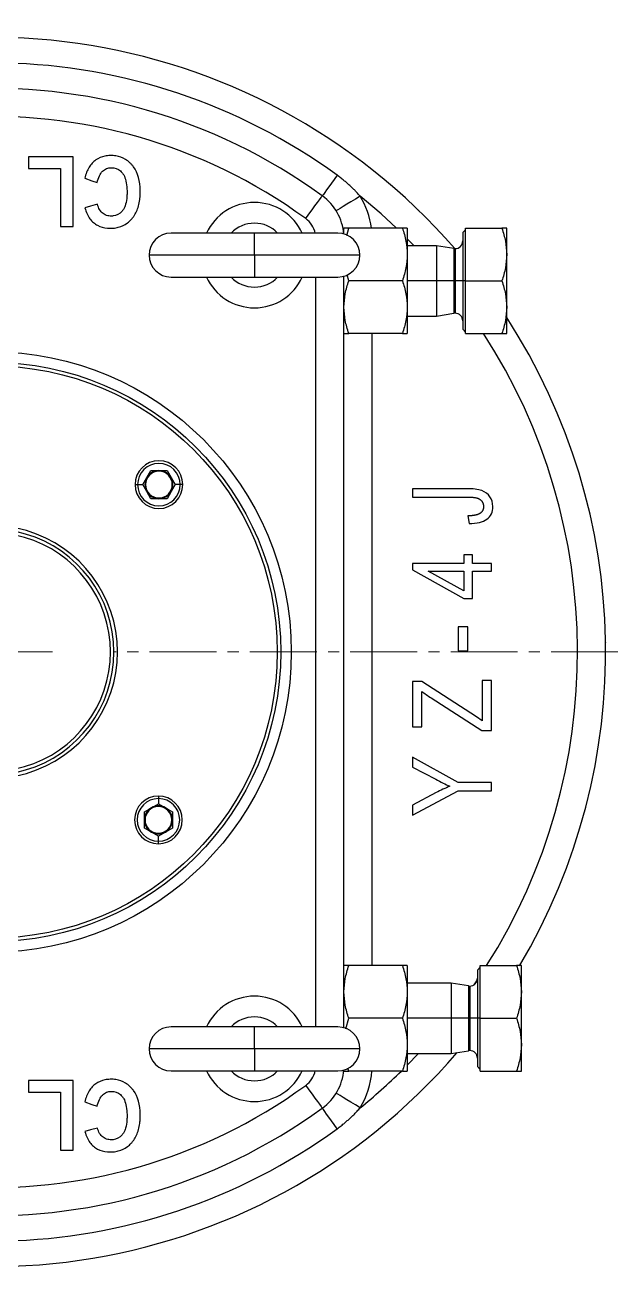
# Model space of a CAD drawing. Header units: millimetres. Extents: x 1465 to 4510, y 540 to 2694.
# Drawn here: x 3776.7 to 3945.5, y 1623.4 to 1980.4 of the extents above; entities that cross this region are included whole.
import ezdxf

# ---------------------------------------------------------------- set-up
doc = ezdxf.new("R2010")
doc.units = ezdxf.units.MM
doc.linetypes.add('CENTER2', pattern=[28.575, 19.05, -3.175, 3.175, -3.175])
doc.linetypes.add('点画线', pattern=[18, 12, -2, 2, -2])
doc.layers.add('中心线层', color=1, linetype='点画线', lineweight=18)

# ---------------------------------------------------------------- blocks, each defined once
blk = doc.blocks.new('*U52')
at = {"layer": '中心线层', "color": 0, "linetype": 'CENTER2', "transparency": 16777216}
for p, q in [((0, 35), (0, 178.5)), ((-178.5, 0), (-35, 0)), ((35, 0), (178.5, 0)), ((0, -178.5), (0, -35))]:
    blk.add_line(p, q, dxfattribs=at)
at = {"layer": '中心线层', "color": 0, "linetype": 'Continuous', "transparency": 16777216}
for p, q in [((0, -17.5), (0, 17.5)), ((-17.5, 0), (17.5, 0))]:
    blk.add_line(p, q, dxfattribs=at)

msp = doc.modelspace()

# ---------------------------------------------------------------- linework, layer by layer
at = {"color": 7, "linetype": 'Continuous', "lineweight": 25}
for p, q in [((3790.403, 1942.932), (3777.612, 1942.932)), ((3777.612, 1942.932), (3777.612, 1939.56)), ((3790.403, 1923.096), (3790.403, 1942.932)), ((3777.612, 1939.56), (3786.734, 1939.56)), ((3786.734, 1939.56), (3786.734, 1923.096)), ((3888.826, 1927.632), (3888.741, 1927.632)), ((3888.935, 1927.444), (3888.826, 1927.632)), ((3786.734, 1923.096), (3790.403, 1923.096)), ((3841.981, 1921.18), (3818.231, 1921.18)), ((3865.731, 1921.18), (3841.981, 1921.18)), ((3867.485, 1920.929), (3867.485, 1922.631)), ((3868.274, 1920.544), (3868.825, 1922.631)), ((3884.145, 1922.631), (3868.825, 1922.631)), ((3885.485, 1922.631), (3885.485, 1915.131)), ((3902.108, 1922.139), (3901.308, 1921.339)), ((3901.308, 1921.339), (3901.308, 1907.589)), ((3902.108, 1922.589), (3912.468, 1922.589)), ((3902.108, 1907.589), (3902.108, 1922.589)), ((3913.808, 1915.089), (3913.808, 1922.589)), ((3893.808, 1917.589), (3885.485, 1917.589)), ((3898.764, 1916.804), (3893.808, 1917.589)), ((3893.808, 1917.589), (3893.808, 1907.589)), ((3885.485, 1915.131), (3885.485, 1900.131)), ((3913.808, 1900.089), (3913.808, 1915.089)), ((3818.231, 1908.68), (3841.981, 1908.68)), ((3841.981, 1908.68), (3865.731, 1908.68)), ((3867.485, 1694.933), (3867.485, 1908.931)), ((3868.825, 1907.631), (3868.38, 1909.319)), ((3884.145, 1907.631), (3868.825, 1907.631)), ((3893.808, 1907.589), (3893.808, 1897.589)), ((3898.764, 1907.589), (3893.808, 1907.589)), ((3898.764, 1907.589), (3899.108, 1907.589)), ((3901.308, 1907.589), (3899.108, 1907.589)), ((3902.108, 1907.589), (3901.308, 1907.589)), ((3901.308, 1907.589), (3901.308, 1893.839)), ((3902.108, 1907.589), (3912.468, 1907.589)), ((3902.108, 1892.589), (3902.108, 1907.589)), ((3885.485, 1900.131), (3885.485, 1892.631)), ((3913.808, 1892.589), (3913.808, 1900.089)), ((3885.485, 1897.589), (3893.808, 1897.589)), ((3893.808, 1897.589), (3898.764, 1898.374)), ((3884.145, 1892.631), (3868.825, 1892.631)), ((3901.308, 1893.839), (3902.108, 1893.039)), ((3902.108, 1892.589), (3912.468, 1892.589)), ((3811.326, 1851.587), (3812.48, 1853.587)), ((3812.48, 1853.587), (3814.79, 1853.587)), ((3814.79, 1853.587), (3817.099, 1853.587)), ((3817.099, 1853.587), (3818.254, 1851.587)), ((3808.731, 1849.587), (3810.171, 1849.587)), ((3810.171, 1849.587), (3811.326, 1851.587)), ((3811.326, 1847.587), (3810.171, 1849.587)), ((3818.254, 1851.587), (3819.408, 1849.587)), ((3819.408, 1849.587), (3818.254, 1847.587)), ((3820.849, 1849.587), (3819.408, 1849.587)), ((3812.48, 1845.587), (3811.326, 1847.587)), ((3818.254, 1847.587), (3817.099, 1845.587)), ((3886.985, 1848.424), (3886.985, 1846.042)), ((3902.318, 1848.424), (3886.985, 1848.424)), ((3886.985, 1846.042), (3902.486, 1846.042)), ((3814.79, 1845.587), (3812.48, 1845.587)), ((3817.099, 1845.587), (3814.79, 1845.587)), ((3902.732, 1840.676), (3903.1, 1838.527)), ((3901.566, 1829.601), (3901.566, 1827.17)), ((3904.098, 1829.601), (3901.566, 1829.601)), ((3904.098, 1827.17), (3904.098, 1829.601)), ((3901.566, 1827.17), (3886.985, 1827.17)), ((3886.985, 1827.17), (3886.985, 1825.365)), ((3886.985, 1825.365), (3901.566, 1817.151)), ((3891.421, 1824.96), (3901.566, 1824.96)), ((3901.566, 1819.324), (3891.421, 1824.96)), ((3901.566, 1824.96), (3901.566, 1819.324)), ((3909.485, 1827.17), (3904.098, 1827.17)), ((3904.098, 1824.96), (3909.485, 1824.96)), ((3904.098, 1817.151), (3904.098, 1824.96)), ((3909.485, 1824.96), (3909.485, 1827.17)), ((3901.566, 1817.151), (3904.098, 1817.151)), ((3902.732, 1809.059), (3899.954, 1809.059)), ((3899.954, 1809.059), (3899.954, 1802.27)), ((3902.732, 1802.27), (3902.732, 1809.059)), ((3942.023, 1804.661), (3941.963, 1804.721)), ((3941.967, 1804.451), (3942.023, 1804.661)), ((3899.954, 1802.27), (3902.732, 1802.27)), ((3886.985, 1793.564), (3886.985, 1780.672)), ((3889.64, 1793.564), (3886.985, 1793.564)), ((3905.249, 1783.459), (3889.64, 1793.564)), ((3906.83, 1793.859), (3906.83, 1782.366)), ((3909.485, 1793.859), (3906.83, 1793.859)), ((3909.485, 1779.628), (3909.485, 1793.859)), ((3889.64, 1780.672), (3889.64, 1790.716)), ((3892.311, 1788.849), (3906.722, 1779.628)), ((3906.83, 1782.366), (3905.249, 1783.459)), ((3886.985, 1780.672), (3889.64, 1780.672)), ((3906.722, 1779.628), (3909.485, 1779.628)), ((3899.954, 1764.759), (3886.985, 1771.942)), ((3886.985, 1771.942), (3886.985, 1769.167)), ((3886.985, 1769.167), (3893.6, 1765.68)), ((3909.485, 1764.759), (3899.954, 1764.759)), ((3909.485, 1762.377), (3909.485, 1764.759)), ((3814.64, 1760.186), (3814.64, 1758.746)), ((3886.985, 1755.44), (3899.954, 1762.377)), ((3893.769, 1761.886), (3886.985, 1758.338)), ((3899.954, 1762.377), (3909.485, 1762.377)), ((3810.64, 1756.437), (3812.64, 1757.591)), ((3812.64, 1757.591), (3814.64, 1758.746)), ((3814.64, 1758.746), (3816.64, 1757.591)), ((3816.64, 1757.591), (3818.64, 1756.437)), ((3886.985, 1758.338), (3886.985, 1755.44)), ((3810.64, 1754.127), (3810.64, 1756.437)), ((3810.64, 1751.818), (3810.64, 1754.127)), ((3818.64, 1756.437), (3818.64, 1754.127)), ((3818.64, 1754.127), (3818.64, 1751.818)), ((3812.64, 1750.663), (3810.64, 1751.818)), ((3814.64, 1749.508), (3812.64, 1750.663)), ((3816.64, 1750.663), (3814.64, 1749.508)), ((3814.64, 1748.068), (3814.64, 1749.508)), ((3818.64, 1751.818), (3816.64, 1750.663)), ((3884.145, 1712.631), (3868.825, 1712.631)), ((3885.485, 1712.631), (3885.485, 1705.131)), ((3906.285, 1712.181), (3905.485, 1711.381)), ((3905.485, 1711.381), (3905.485, 1697.631)), ((3906.285, 1712.631), (3916.645, 1712.631)), ((3906.285, 1697.631), (3906.285, 1712.631)), ((3917.985, 1705.131), (3917.985, 1712.631)), ((3897.985, 1707.631), (3885.485, 1707.631)), ((3902.941, 1706.846), (3897.985, 1707.631)), ((3897.985, 1707.631), (3897.985, 1697.631)), ((3885.485, 1705.131), (3885.485, 1690.131)), ((3917.985, 1690.131), (3917.985, 1705.131)), ((3868.047, 1694.684), (3868.825, 1697.631)), ((3884.145, 1697.631), (3868.825, 1697.631)), ((3897.985, 1697.631), (3897.985, 1687.631)), ((3902.941, 1697.631), (3897.985, 1697.631)), ((3902.941, 1697.631), (3903.285, 1697.631)), ((3905.485, 1697.631), (3903.285, 1697.631)), ((3906.285, 1697.631), (3905.485, 1697.631)), ((3905.485, 1697.631), (3905.485, 1683.881)), ((3906.285, 1697.631), (3916.645, 1697.631)), ((3906.285, 1682.631), (3906.285, 1697.631)), ((3841.981, 1695.184), (3818.231, 1695.184)), ((3865.731, 1695.184), (3841.981, 1695.184)), ((3885.485, 1690.131), (3885.485, 1682.631)), ((3917.985, 1682.631), (3917.985, 1690.131)), ((3885.485, 1687.631), (3897.985, 1687.631)), ((3897.985, 1687.631), (3902.941, 1688.416)), ((3818.231, 1682.684), (3841.981, 1682.684)), ((3841.981, 1682.684), (3865.731, 1682.684)), ((3867.485, 1682.631), (3867.485, 1682.935)), ((3868.825, 1682.631), (3868.602, 1683.476)), ((3884.145, 1682.631), (3868.825, 1682.631)), ((3905.485, 1683.881), (3906.285, 1683.081)), ((3906.285, 1682.631), (3916.645, 1682.631)), ((3777.612, 1679.932), (3777.612, 1676.56)), ((3790.403, 1679.932), (3777.612, 1679.932)), ((3790.403, 1660.096), (3790.403, 1679.932)), ((3892.497, 1679.982), (3892.685, 1680.091)), ((3892.685, 1680.091), (3892.685, 1680.176)), ((3777.612, 1676.56), (3786.734, 1676.56)), ((3786.734, 1676.56), (3786.734, 1660.096)), ((3786.734, 1660.096), (3790.403, 1660.096))]:
    msp.add_line(p, q, dxfattribs=at)
at = {"color": 8, "linetype": 'Continuous', "lineweight": 25}
for p, q in [((3841.981, 1914.93), (3841.981, 1921.18)), ((3887.452, 1917.589), (3885.485, 1919.604)), ((3841.981, 1914.93), (3811.981, 1914.93)), ((3841.981, 1914.93), (3841.981, 1908.68)), ((3871.981, 1914.93), (3841.981, 1914.93)), ((3898.764, 1916.804), (3898.764, 1907.589)), ((3899.108, 1916.777), (3899.108, 1907.589)), ((3859.485, 1695.184), (3859.485, 1908.68)), ((3893.808, 1907.589), (3885.485, 1907.589)), ((3898.764, 1907.589), (3898.764, 1898.374)), ((3899.108, 1907.589), (3899.108, 1898.401)), ((3875.485, 1712.631), (3875.485, 1892.631)), ((3807.99, 1849.587), (3808.731, 1849.587)), ((3821.59, 1849.587), (3820.849, 1849.587)), ((3814.64, 1760.927), (3814.64, 1760.186)), ((3814.64, 1747.327), (3814.64, 1748.068)), ((3902.941, 1706.846), (3902.941, 1697.631)), ((3903.285, 1706.819), (3903.285, 1697.631)), ((3904.511, 1707.192), (3905.485, 1708.622)), ((3897.985, 1697.631), (3885.485, 1697.631)), ((3902.941, 1697.631), (3902.941, 1688.416)), ((3903.285, 1697.631), (3903.285, 1688.443)), ((3841.981, 1688.934), (3841.981, 1695.184)), ((3841.981, 1688.934), (3811.981, 1688.934)), ((3841.981, 1688.934), (3841.981, 1682.684)), ((3871.981, 1688.934), (3841.981, 1688.934)), ((3885.485, 1684.26), (3888.74, 1687.631))]:
    msp.add_line(p, q, dxfattribs=at)
at = {"color": 7, "linetype": 'Continuous', "lineweight": 25, "flags": 128}
for points in [[(3793.653, 1936.818), (3795.648, 1936.124), (3797.215, 1935.58)], [(3865.56, 1937.664), (3864.708, 1936.491), (3863.9, 1935.379), (3863.164, 1934.365), (3862.524, 1933.484), (3862.002, 1932.765), (3861.616, 1932.234), (3861.379, 1931.907), (3861.299, 1931.797)], [(3856.598, 1925.324), (3857.516, 1926.587), (3858.397, 1927.801), (3859.21, 1928.921), (3859.923, 1929.901), (3860.507, 1930.706), (3860.942, 1931.305), (3861.209, 1931.673), (3861.299, 1931.797)], [(3872.064, 1931.729), (3870.736, 1930.91), (3869.458, 1930.123), (3868.281, 1929.397), (3867.249, 1928.761), (3866.402, 1928.239), (3865.772, 1927.851), (3865.385, 1927.612), (3865.254, 1927.531)], [(3797.336, 1929.399), (3795.302, 1928.863), (3793.704, 1928.442)], [(3856.598, 1678.54), (3857.516, 1677.277), (3858.397, 1676.062), (3859.21, 1674.943), (3859.923, 1673.962), (3860.507, 1673.157), (3860.942, 1672.559), (3861.209, 1672.191), (3861.299, 1672.066)], [(3872.064, 1672.134), (3870.736, 1672.953), (3869.458, 1673.741), (3868.281, 1674.467), (3867.249, 1675.103), (3866.402, 1675.625), (3865.772, 1676.013), (3865.385, 1676.252), (3865.254, 1676.332)], [(3793.653, 1673.818), (3795.648, 1673.124), (3797.215, 1672.58)], [(3865.56, 1666.2), (3864.708, 1667.373), (3863.9, 1668.485), (3863.164, 1669.499), (3862.524, 1670.38), (3862.002, 1671.099), (3861.616, 1671.63), (3861.379, 1671.956), (3861.299, 1672.066)], [(3797.336, 1666.399), (3795.302, 1665.863), (3793.704, 1665.442)]]:
    msp.add_lwpolyline(points, dxfattribs=at)
at = {"color": 8, "linetype": 'Continuous', "lineweight": 25, "flags": 128}
msp.add_lwpolyline([(3882.401, 1922.631), (3878.028, 1926.665), (3872.064, 1931.729)], dxfattribs=at)
at = {"color": 7, "linetype": 'Continuous', "lineweight": 25}
for radius in [85.5, 82.5, 81.5]:
    msp.add_circle((3766.985, 1801.932), radius, dxfattribs=at)
for centre, radius, start, end in [((3766.985, 1801.932), 175, 41.01589, 122.76312), ((3766.985, 1801.932), 167.75, 54.01107, 123.33021), ((3766.985, 1801.932), 160.5, 54.01107, 132.90375), ((3766.985, 1801.932), 152.5, 54.01107, 133.11609), ((3852.485, 1919.66), 15, 4.91059, 54.01107), ((3841.981, 1914.93), 15, 24.62432, 155.37568), ((3818.231, 1914.93), 6.25, 90, 180), ((3841.981, 1914.93), 9.1, 43.37837, 136.62163), ((3865.731, 1914.93), 6.25, 0, 90), ((3899.108, 1918.977), 2.2, 270, 0), ((3818.231, 1914.93), 6.25, 180, 270), ((3865.731, 1914.93), 6.25, 270, 0), ((3899.108, 1918.977), 2.2, 261.00157, 270), ((3841.981, 1914.93), 15, 204.62432, 335.37568), ((3841.981, 1914.93), 9.1, 223.37837, 316.62163), ((3899.108, 1896.201), 2.2, 90, 98.99843), ((3899.108, 1896.201), 2.2, 0, 90), ((3766.985, 1801.932), 175, 329.30985, 32.96664), ((3814.79, 1849.587), 6.8, 0, 180), ((3814.79, 1849.587), 6.059, 0, 180), ((3814.79, 1849.587), 3.8, 90, 270), ((3814.79, 1849.587), 4, 90, 150), ((3814.79, 1849.587), 4, 30, 90), ((3814.79, 1849.587), 3.8, 270, 90), ((3814.79, 1849.587), 6.8, 180, 0), ((3814.79, 1849.587), 6.059, 180, 0), ((3814.79, 1849.587), 4, 150, 210), ((3814.79, 1849.587), 4, 330, 30), ((3814.79, 1849.587), 4, 210, 270), ((3814.79, 1849.587), 4, 270, 330), ((3766.985, 1801.932), 36, 212.64659, 147.35341), ((3766.985, 1801.932), 35, 212.64659, 147.35341), ((3766.985, 1801.932), 34, 212.64659, 147.35341), ((3814.64, 1754.127), 6.8, 90, 270), ((3814.64, 1754.127), 6.059, 90, 270), ((3814.64, 1754.127), 6.8, 0, 90), ((3814.64, 1754.127), 6.059, 270, 90), ((3814.64, 1754.127), 4, 120, 180), ((3814.64, 1754.127), 3.8, 0, 180), ((3814.64, 1754.127), 4, 60, 120), ((3814.64, 1754.127), 4, 0, 60), ((3814.64, 1754.127), 4, 180, 240), ((3814.64, 1754.127), 3.8, 180, 0), ((3814.64, 1754.127), 6.8, 270, 0), ((3814.64, 1754.127), 4, 300, 0), ((3814.64, 1754.127), 4, 240, 300), ((3903.285, 1709.019), 2.2, 261.00157, 270), ((3903.285, 1709.019), 2.2, 270, 0), ((3841.981, 1688.934), 15, 24.62432, 155.37568), ((3841.981, 1688.934), 9.1, 43.37837, 136.62163), ((3818.231, 1688.934), 6.25, 90, 180), ((3865.731, 1688.934), 6.25, 0, 90), ((3766.985, 1801.932), 152.5, 226.88391, 305.98893), ((3818.231, 1688.934), 6.25, 180, 270), ((3865.731, 1688.934), 6.25, 270, 0), ((3766.985, 1801.932), 175, 237.2369, 319.34054), ((3903.285, 1686.243), 2.2, 90, 98.99843), ((3903.285, 1686.243), 2.2, 0, 90), ((3766.985, 1801.932), 160.5, 227.09662, 305.98893), ((3841.981, 1688.934), 15, 204.62432, 335.37568), ((3841.981, 1688.934), 9.1, 223.37837, 316.62163), ((3852.485, 1684.203), 15, 305.98893, 355.08941), ((3766.985, 1801.932), 167.75, 236.66976, 305.98893)]:
    msp.add_arc(centre, radius, start, end, dxfattribs=at)
at = {"color": 8, "linetype": 'Continuous', "lineweight": 25}
for centre, radius, start, end in [((3852.485, 1919.66), 23, 7.42035, 31.65073), ((3852.485, 1919.66), 7, 12.53494, 54.01107), ((3766.985, 1801.932), 167, 327.67391, 32.87843), ((3852.485, 1684.203), 7, 305.98893, 347.46506), ((3852.485, 1684.203), 23, 328.34928, 356.07941), ((3766.985, 1801.932), 167, 308.99229, 314.40777)]:
    msp.add_arc(centre, radius, start, end, dxfattribs=at)
at = {"color": 7, "linetype": 'Continuous', "lineweight": 25}
for points, knots in [([(3793.704, 1928.442), (3794.044, 1927.128), (3794.523, 1926.068), (3795.448, 1924.85), (3795.792, 1924.509), (3796.524, 1923.901), (3797.698, 1923.118), (3799.33, 1922.653), (3800.65, 1922.591), (3801.19, 1922.588), (3801.458, 1922.597), (3802.24, 1922.654), (3803.737, 1922.895), (3805.463, 1923.717), (3806.558, 1924.708), (3807.073, 1925.266), (3807.239, 1925.463), (3807.553, 1925.873), (3808.293, 1926.939), (3809.021, 1928.727), (3809.376, 1930.867), (3809.461, 1932.025), (3809.478, 1932.541), (3809.485, 1932.888), (3809.486, 1933.065), (3809.465, 1936.055), (3808.819, 1938.332), (3807.382, 1940.285), (3807.211, 1940.494), (3806.856, 1940.891), (3806.307, 1941.453), (3804.911, 1942.524), (3803.287, 1943.113), (3801.99, 1943.245), (3801.461, 1943.275), (3801.186, 1943.278), (3800.385, 1943.256), (3798.861, 1943.088), (3797.574, 1942.547), (3796.448, 1941.763), (3796.1, 1941.461), (3795.46, 1940.768), (3794.583, 1939.597), (3793.959, 1938.034), (3793.653, 1936.818)], [0, 0, 0, 0, 0.0625, 0.0625, 0.09375, 0.09375, 0.125, 0.1875, 0.203125, 0.203125, 0.21875, 0.21875, 0.25, 0.3125, 0.34375, 0.34375, 0.359375, 0.359375, 0.375, 0.4375, 0.46875, 0.484375, 0.4921875, 0.4921875, 0.5, 0.5, 0.625, 0.625, 0.640625, 0.640625, 0.65625, 0.6875, 0.75, 0.765625, 0.765625, 0.78125, 0.78125, 0.8125, 0.875, 0.875, 0.90625, 0.90625, 0.9375, 1, 1, 1, 1]), ([(3798.726, 1938.798), (3799.082, 1939.146), (3799.668, 1939.533), (3800.333, 1939.722), (3800.795, 1939.804), (3801.036, 1939.823), (3802.269, 1939.813), (3803.323, 1939.424), (3804.164, 1938.572), (3804.483, 1938.194), (3804.634, 1937.986), (3805.037, 1937.278), (3805.459, 1936.13), (3805.673, 1934.379), (3805.702, 1933.248), (3805.705, 1932.899), (3805.705, 1932.78), (3805.703, 1932.546), (3805.694, 1931.971), (3805.602, 1930.579), (3805.291, 1929.178), (3804.909, 1928.36), (3804.622, 1927.866), (3804.459, 1927.646), (3803.597, 1926.655), (3802.639, 1926.14), (3801.476, 1926.051), (3801.213, 1926.041), (3801.078, 1926.042), (3800.685, 1926.06), (3799.933, 1926.165), (3799.281, 1926.474), (3798.695, 1926.918), (3798.511, 1927.089), (3798.181, 1927.461), (3797.738, 1928.069), (3797.453, 1928.827), (3797.336, 1929.399)], [0, 0, 0, 0, 0.0625, 0.09375, 0.09375, 0.125, 0.125, 0.25, 0.28125, 0.28125, 0.3125, 0.3125, 0.375, 0.4375, 0.453125, 0.453125, 0.4609375, 0.4609375, 0.46875, 0.5, 0.5625, 0.59375, 0.59375, 0.625, 0.625, 0.75, 0.765625, 0.765625, 0.78125, 0.78125, 0.8125, 0.875, 0.875, 0.90625, 0.90625, 0.9375, 1, 1, 1, 1]), ([(3872.064, 1931.729), (3871.945, 1931.865), (3871.708, 1932.135), (3871.348, 1932.53), (3870.988, 1932.914), (3870.505, 1933.415), (3869.887, 1934.034), (3869.106, 1934.773), (3868.294, 1935.497), (3867.429, 1936.226), (3866.524, 1936.95), (3865.882, 1937.425), (3865.56, 1937.664)], [0, 0, 0, 0, 0.061485, 0.1220749, 0.1817404, 0.2404564, 0.3585474, 0.4793081, 0.6059362, 0.7285115, 0.8637508, 1, 1, 1, 1]), ([(3868.825, 1922.631), (3868.449, 1922.631), (3867.693, 1922.631), (3867.555, 1922.631), (3867.485, 1922.631)], [0, 0, 0, 0, 0.4979359, 1, 1, 1, 1]), ([(3884.145, 1922.631), (3884.523, 1921.401), (3885.278, 1918.942), (3885.416, 1916.401), (3885.485, 1915.131)], [0, 0, 0, 0, 0.5003831, 1, 1, 1, 1]), ([(3885.485, 1922.631), (3885.415, 1922.631), (3885.277, 1922.631), (3884.521, 1922.631), (3884.145, 1922.631)], [0, 0, 0, 0, 0.502064, 1, 1, 1, 1]), ([(3913.808, 1922.589), (3913.739, 1922.59), (3913.6, 1922.591), (3912.845, 1922.59), (3912.468, 1922.589)], [0, 0, 0, 0, 0.5000013, 1, 1, 1, 1]), ([(3912.468, 1922.589), (3912.845, 1921.36), (3913.6, 1918.902), (3913.739, 1916.36), (3913.808, 1915.089)], [0, 0, 0, 0, 0.4999993, 1, 1, 1, 1]), ([(3885.485, 1915.131), (3885.416, 1913.86), (3885.278, 1911.318), (3884.523, 1908.86), (3884.145, 1907.631)], [0, 0, 0, 0, 0.5002513, 1, 1, 1, 1]), ([(3913.808, 1915.089), (3913.739, 1913.819), (3913.6, 1911.278), (3912.845, 1908.819), (3912.468, 1907.589)], [0, 0, 0, 0, 0.5000019, 1, 1, 1, 1]), ([(3867.485, 1900.131), (3867.554, 1901.402), (3867.692, 1903.943), (3868.447, 1906.402), (3868.825, 1907.631)], [0, 0, 0, 0, 0.5002514, 1, 1, 1, 1]), ([(3884.145, 1907.631), (3884.523, 1906.401), (3885.278, 1903.942), (3885.416, 1901.401), (3885.485, 1900.131)], [0, 0, 0, 0, 0.50038305, 1, 1, 1, 1]), ([(3912.468, 1907.589), (3912.845, 1906.36), (3913.6, 1903.9), (3913.739, 1901.36), (3913.808, 1900.089)], [0, 0, 0, 0, 0.4999988, 1, 1, 1, 1]), ([(3868.825, 1892.631), (3868.447, 1893.861), (3867.692, 1896.32), (3867.554, 1898.861), (3867.485, 1900.131)], [0, 0, 0, 0, 0.5003838, 1, 1, 1, 1]), ([(3885.485, 1900.131), (3885.416, 1898.86), (3885.278, 1896.318), (3884.523, 1893.86), (3884.145, 1892.631)], [0, 0, 0, 0, 0.5002513, 1, 1, 1, 1]), ([(3913.808, 1900.089), (3913.739, 1898.818), (3913.6, 1896.277), (3912.845, 1893.818), (3912.468, 1892.589)], [0, 0, 0, 0, 0.5000014, 1, 1, 1, 1]), ([(3867.485, 1892.631), (3867.555, 1892.631), (3867.693, 1892.631), (3868.449, 1892.631), (3868.825, 1892.631)], [0, 0, 0, 0, 0.5020641, 1, 1, 1, 1]), ([(3884.145, 1892.631), (3884.521, 1892.631), (3885.277, 1892.631), (3885.415, 1892.631), (3885.485, 1892.631)], [0, 0, 0, 0, 0.497936, 1, 1, 1, 1]), ([(3912.468, 1892.589), (3912.845, 1892.589), (3913.6, 1892.588), (3913.739, 1892.589), (3913.808, 1892.589)], [0, 0, 0, 0, 0.4999987, 1, 1, 1, 1]), ([(3902.486, 1846.042), (3902.664, 1846.041), (3903.004, 1846.039), (3903.494, 1846.024), (3903.94, 1845.999), (3904.344, 1845.964), (3904.704, 1845.918), (3905.022, 1845.864), (3905.217, 1845.814), (3905.308, 1845.791)], [0, 0, 0, 0, 0.1874309, 0.3597732, 0.5171242, 0.6596121, 0.7874099, 0.9007575, 1, 1, 1, 1]), ([(3905.308, 1845.791), (3905.367, 1845.773), (3905.483, 1845.738), (3905.652, 1845.675), (3905.812, 1845.605), (3905.965, 1845.527), (3906.109, 1845.441), (3906.244, 1845.348), (3906.372, 1845.247), (3906.491, 1845.139), (3906.603, 1845.023), (3906.67, 1844.94), (3906.704, 1844.898)], [0, 0, 0, 0, 0.109712, 0.2162716, 0.3200075, 0.4212757, 0.520459, 0.6179646, 0.7142211, 0.8096739, 0.9047796, 1, 1, 1, 1]), ([(3907.214, 1843.353), (3907.213, 1843.291), (3907.21, 1843.169), (3907.193, 1842.99), (3907.166, 1842.816), (3907.126, 1842.65), (3907.076, 1842.49), (3907.015, 1842.336), (3906.942, 1842.188), (3906.858, 1842.047), (3906.762, 1841.913), (3906.656, 1841.785), (3906.538, 1841.664), (3906.409, 1841.549), (3906.316, 1841.479), (3906.269, 1841.443)], [0, 0, 0, 0, 0.0836506, 0.164713, 0.2435314, 0.3204804, 0.3959625, 0.4704038, 0.5442486, 0.6179518, 0.691971, 0.766758, 0.842751, 0.9203676, 1, 1, 1, 1]), ([(3906.704, 1844.898), (3906.737, 1844.854), (3906.802, 1844.766), (3906.889, 1844.627), (3906.965, 1844.484), (3907.032, 1844.336), (3907.088, 1844.183), (3907.134, 1844.026), (3907.17, 1843.864), (3907.195, 1843.698), (3907.211, 1843.527), (3907.213, 1843.411), (3907.214, 1843.353)], [0, 0, 0, 0, 0.0996936, 0.1982403, 0.2960921, 0.3937107, 0.4915611, 0.590105, 0.6897945, 0.7910663, 0.8943371, 1, 1, 1, 1]), ([(3906.269, 1841.443), (3906.23, 1841.416), (3906.15, 1841.361), (3906.02, 1841.286), (3905.878, 1841.215), (3905.726, 1841.149), (3905.563, 1841.087), (3905.388, 1841.029), (3905.202, 1840.975), (3905.005, 1840.926), (3904.797, 1840.881), (3904.577, 1840.84), (3904.347, 1840.804), (3904.105, 1840.772), (3903.852, 1840.744), (3903.588, 1840.72), (3903.313, 1840.701), (3903.026, 1840.686), (3902.831, 1840.679), (3902.732, 1840.676)], [0, 0, 0, 0, 0.0389223, 0.079819, 0.1228489, 0.1681483, 0.215834, 0.2660061, 0.3187507, 0.3741417, 0.4322431, 0.4931102, 0.5567913, 0.6233282, 0.692758, 0.7651129, 0.8404218, 0.9187099, 1, 1, 1, 1]), ([(3867.485, 1705.131), (3867.554, 1706.402), (3867.692, 1708.943), (3868.447, 1711.402), (3868.825, 1712.631)], [0, 0, 0, 0, 0.5002514, 1, 1, 1, 1]), ([(3868.825, 1712.631), (3868.449, 1712.631), (3867.693, 1712.631), (3867.555, 1712.631), (3867.485, 1712.631)], [0, 0, 0, 0, 0.4979359, 1, 1, 1, 1]), ([(3884.145, 1712.631), (3884.523, 1711.401), (3885.278, 1708.942), (3885.416, 1706.401), (3885.485, 1705.131)], [0, 0, 0, 0, 0.5003831, 1, 1, 1, 1]), ([(3885.485, 1712.631), (3885.415, 1712.631), (3885.277, 1712.631), (3884.521, 1712.631), (3884.145, 1712.631)], [0, 0, 0, 0, 0.502064, 1, 1, 1, 1]), ([(3917.985, 1712.631), (3917.916, 1712.631), (3917.777, 1712.632), (3917.023, 1712.631), (3916.645, 1712.631)], [0, 0, 0, 0, 0.5000015, 1, 1, 1, 1]), ([(3916.645, 1712.631), (3917.023, 1711.402), (3917.777, 1708.943), (3917.916, 1706.402), (3917.985, 1705.131)], [0, 0, 0, 0, 0.4999984, 1, 1, 1, 1]), ([(3868.825, 1697.631), (3868.447, 1698.861), (3867.692, 1701.32), (3867.554, 1703.861), (3867.485, 1705.131)], [0, 0, 0, 0, 0.5003838, 1, 1, 1, 1]), ([(3885.485, 1705.131), (3885.416, 1703.86), (3885.278, 1701.318), (3884.523, 1698.86), (3884.145, 1697.631)], [0, 0, 0, 0, 0.5002513, 1, 1, 1, 1]), ([(3917.985, 1705.131), (3917.916, 1703.86), (3917.777, 1701.32), (3917.023, 1698.86), (3916.645, 1697.631)], [0, 0, 0, 0, 0.5000013, 1, 1, 1, 1]), ([(3884.145, 1697.631), (3884.523, 1696.401), (3885.278, 1693.942), (3885.416, 1691.401), (3885.485, 1690.131)], [0, 0, 0, 0, 0.50038305, 1, 1, 1, 1]), ([(3916.645, 1697.631), (3917.023, 1696.401), (3917.777, 1693.942), (3917.916, 1691.401), (3917.985, 1690.131)], [0, 0, 0, 0, 0.4999979, 1, 1, 1, 1]), ([(3885.485, 1690.131), (3885.416, 1688.86), (3885.278, 1686.318), (3884.523, 1683.86), (3884.145, 1682.631)], [0, 0, 0, 0, 0.5002513, 1, 1, 1, 1]), ([(3917.985, 1690.131), (3917.916, 1688.86), (3917.777, 1686.318), (3917.023, 1683.86), (3916.645, 1682.631)], [0, 0, 0, 0, 0.5000009, 1, 1, 1, 1]), ([(3867.485, 1682.631), (3867.555, 1682.631), (3867.693, 1682.631), (3868.449, 1682.631), (3868.825, 1682.631)], [0, 0, 0, 0, 0.5020641, 1, 1, 1, 1]), ([(3884.145, 1682.631), (3884.521, 1682.631), (3885.277, 1682.631), (3885.415, 1682.631), (3885.485, 1682.631)], [0, 0, 0, 0, 0.497936, 1, 1, 1, 1]), ([(3916.645, 1682.631), (3917.023, 1682.63), (3917.777, 1682.629), (3917.916, 1682.63), (3917.985, 1682.631)], [0, 0, 0, 0, 0.4999985, 1, 1, 1, 1]), ([(3793.704, 1665.442), (3794.044, 1664.128), (3794.523, 1663.068), (3795.448, 1661.85), (3795.792, 1661.509), (3796.524, 1660.901), (3797.698, 1660.118), (3799.33, 1659.653), (3800.65, 1659.591), (3801.19, 1659.588), (3801.458, 1659.597), (3802.24, 1659.654), (3803.737, 1659.895), (3805.463, 1660.717), (3806.558, 1661.708), (3807.073, 1662.266), (3807.239, 1662.463), (3807.553, 1662.873), (3808.293, 1663.939), (3809.021, 1665.727), (3809.376, 1667.867), (3809.461, 1669.025), (3809.478, 1669.541), (3809.485, 1669.888), (3809.486, 1670.065), (3809.465, 1673.055), (3808.819, 1675.332), (3807.382, 1677.285), (3807.211, 1677.494), (3806.856, 1677.891), (3806.307, 1678.453), (3804.911, 1679.524), (3803.287, 1680.113), (3801.99, 1680.245), (3801.461, 1680.275), (3801.186, 1680.278), (3800.385, 1680.256), (3798.861, 1680.088), (3797.574, 1679.547), (3796.448, 1678.763), (3796.1, 1678.461), (3795.46, 1677.768), (3794.583, 1676.597), (3793.959, 1675.034), (3793.653, 1673.818)], [0, 0, 0, 0, 0.0625, 0.0625, 0.09375, 0.09375, 0.125, 0.1875, 0.203125, 0.203125, 0.21875, 0.21875, 0.25, 0.3125, 0.34375, 0.34375, 0.359375, 0.359375, 0.375, 0.4375, 0.46875, 0.484375, 0.4921875, 0.4921875, 0.5, 0.5, 0.625, 0.625, 0.640625, 0.640625, 0.65625, 0.6875, 0.75, 0.765625, 0.765625, 0.78125, 0.78125, 0.8125, 0.875, 0.875, 0.90625, 0.90625, 0.9375, 1, 1, 1, 1]), ([(3798.726, 1675.798), (3799.082, 1676.146), (3799.668, 1676.533), (3800.333, 1676.722), (3800.795, 1676.804), (3801.036, 1676.823), (3802.269, 1676.813), (3803.323, 1676.424), (3804.164, 1675.572), (3804.483, 1675.194), (3804.634, 1674.986), (3805.037, 1674.278), (3805.459, 1673.13), (3805.673, 1671.379), (3805.702, 1670.248), (3805.705, 1669.899), (3805.705, 1669.78), (3805.703, 1669.546), (3805.694, 1668.971), (3805.602, 1667.579), (3805.291, 1666.178), (3804.909, 1665.36), (3804.622, 1664.866), (3804.459, 1664.646), (3803.597, 1663.655), (3802.639, 1663.14), (3801.476, 1663.051), (3801.213, 1663.041), (3801.078, 1663.042), (3800.685, 1663.06), (3799.933, 1663.165), (3799.281, 1663.474), (3798.695, 1663.918), (3798.511, 1664.089), (3798.181, 1664.461), (3797.738, 1665.069), (3797.453, 1665.827), (3797.336, 1666.399)], [0, 0, 0, 0, 0.0625, 0.09375, 0.09375, 0.125, 0.125, 0.25, 0.28125, 0.28125, 0.3125, 0.3125, 0.375, 0.4375, 0.453125, 0.453125, 0.4609375, 0.4609375, 0.46875, 0.5, 0.5625, 0.59375, 0.59375, 0.625, 0.625, 0.75, 0.765625, 0.765625, 0.78125, 0.78125, 0.8125, 0.875, 0.875, 0.90625, 0.90625, 0.9375, 1, 1, 1, 1]), ([(3865.56, 1666.2), (3865.739, 1666.332), (3866.104, 1666.599), (3866.651, 1667.017), (3867.301, 1667.532), (3868.032, 1668.14), (3868.849, 1668.858), (3869.651, 1669.602), (3870.461, 1670.4), (3871.269, 1671.239), (3871.798, 1671.834), (3872.064, 1672.134)], [0, 0, 0, 0, 0.0756349, 0.1536999, 0.2341629, 0.3575398, 0.4770431, 0.603819, 0.729563, 0.8635008, 1, 1, 1, 1])]:
    msp.add_open_spline(points, degree=3, knots=knots, dxfattribs=at)
for points in [[(3797.215, 1935.58), (3797.517, 1937.043), (3798.024, 1938.117), (3798.726, 1938.798)], [(3906.693, 1847.873), (3905.663, 1848.24), (3904.205, 1848.424), (3902.318, 1848.424)], [(3909.055, 1846.14), (3908.518, 1846.926), (3907.735, 1847.503), (3906.693, 1847.873)], [(3909.869, 1843.365), (3909.869, 1844.421), (3909.592, 1845.354), (3909.055, 1846.14)], [(3908.165, 1839.731), (3909.301, 1840.566), (3909.869, 1841.781), (3909.869, 1843.365)], [(3903.1, 1838.527), (3905.341, 1838.491), (3907.029, 1838.896), (3908.165, 1839.731)], [(3889.64, 1790.716), (3890.408, 1790.126), (3891.296, 1789.499), (3892.311, 1788.849)], [(3893.6, 1765.68), (3895.073, 1764.907), (3896.409, 1764.256), (3897.575, 1763.716)], [(3897.575, 1763.716), (3896.317, 1763.151), (3895.034, 1762.548), (3893.769, 1761.886)], [(3797.215, 1672.58), (3797.517, 1674.043), (3798.024, 1675.117), (3798.726, 1675.798)]]:
    msp.add_open_spline(points, degree=3, dxfattribs=at)

# ---------------------------------------------------------------- block references
at = {"layer": '中心线层', "linetype": 'CENTER2', "rotation": 90.00000000000001}
msp.add_blockref('*U52', (3766.985, 1801.932), dxfattribs=at)

doc.saveas('drawing.dxf')
